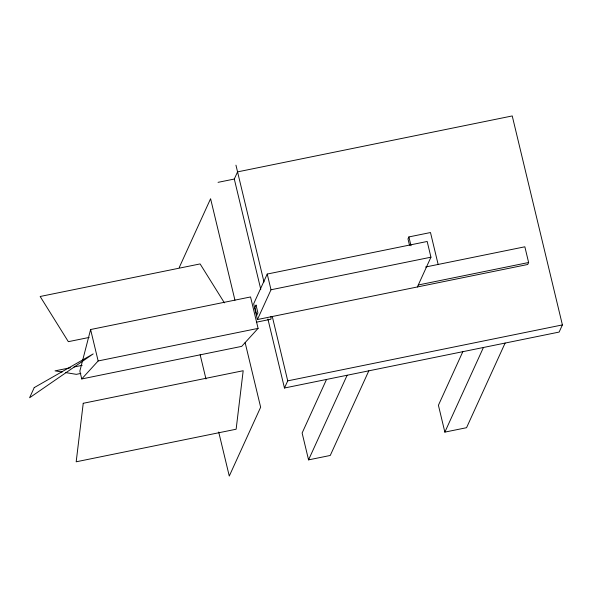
<?xml version="1.0" encoding="UTF-8"?>
<svg xmlns="http://www.w3.org/2000/svg" width="592" height="592" viewBox="0 0 592 592"><rect width="100%" height="100%" fill="white"/><g stroke="black" fill="none" stroke-linecap="round" stroke-linejoin="round"><path stroke-width="0.89" d="M90.606 329.529L79.861 371.088L81.748 378.947L241.699 346.372L258.09 328.382L250.549 296.955L90.606 329.529L98.146 360.957L81.748 378.947M179.221 267.562L210.589 198.727L234.95 300.181M260.783 289.355L234.299 179.036L237.562 171.88L512.235 115.943L562.4 324.912L559.137 332.068L284.463 388.012L267.887 318.947M417.382 286.965L430.946 257.194L427.172 241.477L267.229 274.052L253.657 303.822L257.431 319.539L527.716 264.491L528.626 262.508L524.852 246.797L425.552 267.014M257.431 319.539L271.003 289.769L267.229 274.052M284.463 388.012L287.727 380.856L272.283 316.513M326.555 379.391L302.12 433.018L308.565 459.873L330.255 455.463L368.816 370.829M438.147 264.454L430.488 232.538L408.894 236.933L407.992 238.916L409.479 245.125M308.565 459.873L347.134 375.247M462.848 351.633L438.413 405.261L444.858 432.116L466.548 427.705L505.117 343.071M444.858 432.116L483.427 347.489M218.056 182.343L234.299 179.036M271.003 289.769L430.946 257.194M89.133 337.44L68.346 341.673L40.16 296.488L200.103 263.921L224.405 302.867M418.285 284.981L528.626 262.508M256.366 322.196L270.551 319.31A6.993 1.11 78.5 0 0 270.995 316.394M98.146 360.957L258.09 328.382M70.411 367.736L55.049 370.858L62.145 372.02M74.022 366.996L82.155 365.338M80.852 373.419L76.331 374.344L65.69 372.605M287.727 380.856L562.4 324.912M408.894 236.933L411.018 245.798M235.949 165.168L263.995 281.999M245.132 342.605L260.643 407.222L229.274 476.057L218.7 432.019M200.148 354.734L205.972 378.998M83.235 403.293L76.183 461.797L236.134 429.222L243.186 370.718L83.235 403.293M34.225 387.605L29.6 397.757L93.196 353.905L34.225 387.605M256.047 305.132L254.937 307.574L256.795 315.321L257.905 312.879L256.047 305.132"/></g></svg>
